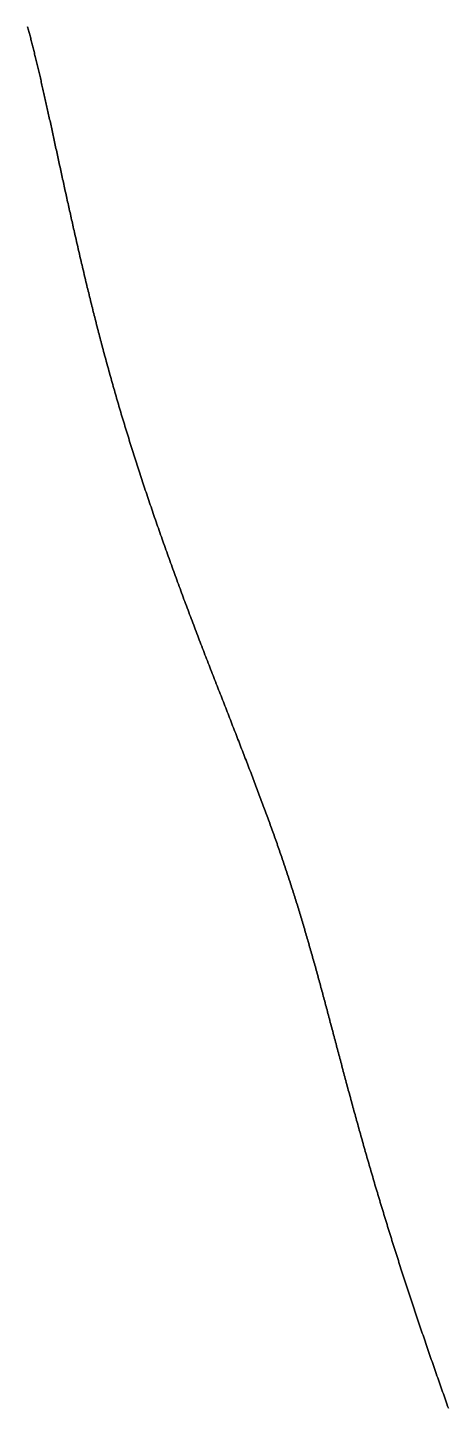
# Model space of a CAD drawing. Header units: inches. Extents: x 130170 to 284068, y 377793 to 804530.
# Drawn here: x 254018.1 to 254044.7, y 735993 to 736080.4 of the extents above; entities that cross this region are included whole.
import ezdxf

# ---------------------------------------------------------------- set-up
doc = ezdxf.new("R2010")
doc.units = ezdxf.units.IN
doc.header["$MEASUREMENT"] = 0
doc.layers.add('muni_il', color=7, linetype='Continuous')

msp = doc.modelspace()

# ---------------------------------------------------------------- linework, layer by layer
at = {"layer": 'muni_il'}
for points in [[(254018.073, 736080.481), (254018.092, 736080.411), (254018.111, 736080.34), (254018.13, 736080.269), (254018.15, 736080.197), (254018.169, 736080.125), (254018.188, 736080.052), (254018.207, 736079.979), (254018.227, 736079.906), (254018.246, 736079.832), (254018.265, 736079.758), (254018.284, 736079.684), (254018.304, 736079.609), (254018.323, 736079.533), (254018.343, 736079.457), (254018.362, 736079.381), (254018.381, 736079.304), (254018.401, 736079.227), (254018.42, 736079.149), (254018.44, 736079.071), (254018.46, 736078.993), (254018.479, 736078.914), (254018.499, 736078.834), (254018.518, 736078.755), (254018.538, 736078.674), (254018.558, 736078.594), (254018.577, 736078.512), (254018.597, 736078.431), (254018.617, 736078.349), (254018.637, 736078.266), (254018.657, 736078.183), (254018.677, 736078.1), (254018.697, 736078.016), (254018.717, 736077.932), (254018.737, 736077.848), (254018.757, 736077.762), (254018.777, 736077.677), (254018.797, 736077.591), (254018.817, 736077.504), (254018.838, 736077.418), (254018.858, 736077.33), (254018.878, 736077.243), (254018.899, 736077.155), (254018.919, 736077.066), (254018.939, 736076.977), (254018.96, 736076.887), (254018.98, 736076.798), (254019.001, 736076.707), (254019.022, 736076.616), (254019.042, 736076.525), (254019.063, 736076.434), (254019.084, 736076.342), (254019.105, 736076.25), (254019.126, 736076.157), (254019.147, 736076.063), (254019.168, 736075.97), (254019.189, 736075.876), (254019.21, 736075.781), (254019.231, 736075.686), (254019.252, 736075.591), (254019.273, 736075.496), (254019.295, 736075.399), (254019.316, 736075.303), (254019.337, 736075.206), (254019.359, 736075.109), (254019.38, 736075.012), (254019.402, 736074.913), (254019.423, 736074.815), (254019.445, 736074.717), (254019.467, 736074.617), (254019.489, 736074.518), (254019.511, 736074.418), (254019.532, 736074.318), (254019.555, 736074.217), (254019.577, 736074.117), (254019.599, 736074.015), (254019.621, 736073.914), (254019.643, 736073.812), (254019.665, 736073.71), (254019.688, 736073.607), (254019.71, 736073.504), (254019.732, 736073.401), (254019.755, 736073.298), (254019.778, 736073.194), (254019.8, 736073.089), (254019.823, 736072.985), (254019.846, 736072.88), (254019.868, 736072.775), (254019.891, 736072.67), (254019.914, 736072.564), (254019.937, 736072.458), (254019.96, 736072.352), (254019.983, 736072.245), (254020.006, 736072.139), (254020.03, 736072.032), (254020.053, 736071.924), (254020.076, 736071.817), (254020.1, 736071.709), (254020.123, 736071.601), (254020.147, 736071.492), (254020.17, 736071.384), (254020.194, 736071.275), (254020.218, 736071.166), (254020.242, 736071.057), (254020.265, 736070.947), (254020.289, 736070.837), (254020.313, 736070.727), (254020.337, 736070.617), (254020.361, 736070.507), (254020.386, 736070.396), (254020.41, 736070.285), (254020.434, 736070.174), (254020.458, 736070.063), (254020.483, 736069.952), (254020.507, 736069.84), (254020.532, 736069.729), (254020.557, 736069.617), (254020.581, 736069.505), (254020.606, 736069.392), (254020.631, 736069.28), (254020.656, 736069.167), (254020.681, 736069.055), (254020.706, 736068.942), (254020.731, 736068.828), (254020.756, 736068.715), (254020.781, 736068.602), (254020.806, 736068.488), (254020.832, 736068.375), (254020.857, 736068.261), (254020.883, 736068.147), (254020.908, 736068.033), (254020.934, 736067.919), (254020.959, 736067.804), (254020.985, 736067.69), (254021.011, 736067.575), (254021.037, 736067.46), (254021.063, 736067.346), (254021.089, 736067.231), (254021.115, 736067.115), (254021.141, 736067), (254021.168, 736066.885), (254021.194, 736066.77), (254021.22, 736066.654), (254021.247, 736066.538), (254021.274, 736066.423), (254021.3, 736066.307), (254021.327, 736066.191), (254021.354, 736066.075), (254021.381, 736065.959), (254021.408, 736065.843), (254021.435, 736065.726), (254021.462, 736065.61), (254021.489, 736065.493), (254021.516, 736065.377), (254021.544, 736065.26), (254021.571, 736065.143), (254021.599, 736065.027), (254021.627, 736064.91), (254021.654, 736064.793), (254021.682, 736064.675), (254021.71, 736064.558), (254021.738, 736064.441), (254021.766, 736064.323), (254021.794, 736064.206), (254021.823, 736064.088), (254021.851, 736063.971), (254021.88, 736063.853), (254021.908, 736063.735), (254021.937, 736063.617), (254021.966, 736063.499), (254021.995, 736063.381), (254022.024, 736063.262), (254022.053, 736063.144), (254022.082, 736063.026), (254022.111, 736062.907), (254022.141, 736062.788), (254022.17, 736062.67), (254022.2, 736062.551), (254022.23, 736062.432), (254022.26, 736062.313), (254022.29, 736062.194), (254022.32, 736062.075), (254022.35, 736061.955), (254022.38, 736061.836), (254022.411, 736061.716), (254022.441, 736061.596), (254022.472, 736061.477), (254022.503, 736061.357), (254022.534, 736061.237), (254022.565, 736061.117), (254022.596, 736060.996), (254022.627, 736060.876), (254022.659, 736060.755), (254022.69, 736060.635), (254022.722, 736060.514), (254022.754, 736060.393), (254022.786, 736060.272), (254022.818, 736060.151), (254022.851, 736060.03), (254022.883, 736059.908), (254022.916, 736059.787), (254022.948, 736059.665), (254022.981, 736059.543), (254023.014, 736059.421), (254023.047, 736059.299), (254023.081, 736059.177), (254023.114, 736059.055), (254023.148, 736058.932), (254023.181, 736058.809), (254023.215, 736058.686), (254023.249, 736058.563), (254023.284, 736058.44), (254023.318, 736058.317), (254023.353, 736058.193), (254023.387, 736058.07), (254023.422, 736057.946), (254023.457, 736057.822), (254023.492, 736057.698), (254023.528, 736057.573), (254023.563, 736057.449), (254023.599, 736057.324), (254023.635, 736057.199), (254023.671, 736057.074), (254023.707, 736056.949), (254023.744, 736056.824), (254023.78, 736056.698), (254023.817, 736056.573), (254023.854, 736056.447), (254023.891, 736056.321), (254023.928, 736056.194), (254023.965, 736056.068), (254024.003, 736055.941), (254024.041, 736055.814), (254024.079, 736055.687), (254024.117, 736055.56), (254024.155, 736055.433), (254024.194, 736055.305), (254024.232, 736055.177), (254024.271, 736055.049), (254024.31, 736054.921), (254024.349, 736054.793), (254024.389, 736054.664), (254024.428, 736054.536), (254024.468, 736054.407), (254024.508, 736054.278), (254024.548, 736054.149), (254024.588, 736054.019), (254024.629, 736053.889), (254024.67, 736053.76), (254024.711, 736053.63), (254024.752, 736053.499), (254024.793, 736053.369), (254024.834, 736053.238), (254024.876, 736053.107), (254024.918, 736052.977), (254024.96, 736052.845), (254025.002, 736052.714), (254025.044, 736052.583), (254025.087, 736052.451), (254025.129, 736052.319), (254025.172, 736052.187), (254025.215, 736052.055), (254025.258, 736051.923), (254025.302, 736051.79), (254025.345, 736051.657), (254025.389, 736051.525), (254025.433, 736051.392), (254025.477, 736051.258), (254025.521, 736051.125), (254025.566, 736050.992), (254025.61, 736050.858), (254025.655, 736050.724), (254025.7, 736050.59), (254025.745, 736050.456), (254025.791, 736050.322), (254025.836, 736050.188), (254025.882, 736050.053), (254025.927, 736049.918), (254025.973, 736049.784), (254026.02, 736049.649), (254026.066, 736049.514), (254026.112, 736049.379), (254026.159, 736049.243), (254026.205, 736049.108), (254026.252, 736048.973), (254026.299, 736048.837), (254026.347, 736048.701), (254026.394, 736048.566), (254026.441, 736048.43), (254026.489, 736048.294), (254026.537, 736048.158), (254026.585, 736048.022), (254026.633, 736047.886), (254026.681, 736047.75), (254026.729, 736047.613), (254026.777, 736047.477), (254026.826, 736047.34), (254026.874, 736047.204), (254026.923, 736047.068), (254026.972, 736046.931), (254027.021, 736046.794), (254027.07, 736046.658), (254027.119, 736046.521), (254027.169, 736046.385), (254027.218, 736046.248), (254027.268, 736046.111), (254027.317, 736045.974), (254027.367, 736045.838), (254027.417, 736045.701), (254027.467, 736045.564), (254027.517, 736045.428), (254027.567, 736045.291), (254027.617, 736045.155), (254027.667, 736045.018), (254027.718, 736044.881), (254027.768, 736044.745), (254027.819, 736044.608), (254027.869, 736044.472), (254027.92, 736044.336), (254027.97, 736044.199), (254028.021, 736044.063), (254028.072, 736043.927), (254028.123, 736043.791), (254028.174, 736043.655), (254028.224, 736043.519), (254028.276, 736043.383), (254028.327, 736043.247), (254028.378, 736043.112), (254028.429, 736042.976), (254028.48, 736042.841), (254028.531, 736042.705), (254028.582, 736042.57), (254028.633, 736042.435), (254028.684, 736042.3), (254028.736, 736042.165), (254028.787, 736042.031), (254028.838, 736041.896), (254028.889, 736041.762), (254028.94, 736041.628), (254028.992, 736041.494), (254029.043, 736041.36), (254029.094, 736041.226), (254029.145, 736041.093), (254029.196, 736040.959), (254029.248, 736040.826), (254029.299, 736040.693), (254029.35, 736040.561), (254029.401, 736040.428), (254029.452, 736040.296), (254029.503, 736040.163), (254029.554, 736040.031), (254029.605, 736039.9), (254029.656, 736039.768), (254029.707, 736039.637), (254029.757, 736039.506), (254029.808, 736039.375), (254029.859, 736039.245), (254029.909, 736039.114), (254029.96, 736038.984), (254030.01, 736038.854), (254030.061, 736038.725), (254030.111, 736038.595), (254030.161, 736038.466), (254030.212, 736038.337), (254030.262, 736038.208), (254030.312, 736038.08), (254030.362, 736037.952), (254030.411, 736037.824), (254030.461, 736037.697), (254030.511, 736037.569), (254030.56, 736037.442), (254030.61, 736037.316), (254030.659, 736037.189), (254030.708, 736037.063), (254030.757, 736036.937), (254030.806, 736036.811), (254030.855, 736036.686), (254030.904, 736036.561), (254030.953, 736036.436), (254031.001, 736036.312), (254031.05, 736036.188), (254031.098, 736036.064), (254031.146, 736035.94), (254031.194, 736035.817), (254031.242, 736035.694), (254031.29, 736035.571), (254031.337, 736035.449), (254031.385, 736035.327), (254031.432, 736035.205), (254031.479, 736035.083), (254031.526, 736034.962), (254031.573, 736034.841), (254031.62, 736034.72), (254031.667, 736034.6), (254031.713, 736034.48), (254031.759, 736034.36), (254031.805, 736034.241), (254031.852, 736034.122), (254031.897, 736034.003), (254031.943, 736033.884), (254031.988, 736033.766), (254032.034, 736033.648), (254032.079, 736033.53), (254032.124, 736033.413), (254032.169, 736033.296), (254032.214, 736033.179), (254032.258, 736033.063), (254032.302, 736032.946), (254032.347, 736032.83), (254032.391, 736032.715), (254032.434, 736032.599), (254032.478, 736032.484), (254032.522, 736032.369), (254032.565, 736032.255), (254032.608, 736032.14), (254032.651, 736032.026), (254032.694, 736031.913), (254032.736, 736031.799), (254032.779, 736031.686), (254032.821, 736031.573), (254032.863, 736031.46), (254032.905, 736031.348), (254032.947, 736031.235), (254032.988, 736031.123), (254033.03, 736031.012), (254033.071, 736030.9), (254033.112, 736030.789), (254033.153, 736030.678), (254033.193, 736030.567), (254033.234, 736030.457), (254033.274, 736030.346), (254033.314, 736030.236), (254033.354, 736030.126), (254033.394, 736030.016), (254033.434, 736029.907), (254033.473, 736029.798), (254033.512, 736029.689), (254033.551, 736029.58), (254033.59, 736029.471), (254033.629, 736029.362), (254033.667, 736029.254), (254033.706, 736029.146), (254033.744, 736029.038), (254033.782, 736028.93), (254033.82, 736028.822), (254033.857, 736028.715), (254033.895, 736028.608), (254033.932, 736028.501), (254033.969, 736028.394), (254034.007, 736028.287), (254034.043, 736028.18), (254034.08, 736028.073), (254034.117, 736027.967), (254034.153, 736027.861), (254034.189, 736027.755), (254034.225, 736027.648), (254034.261, 736027.542), (254034.297, 736027.437), (254034.332, 736027.331), (254034.368, 736027.225), (254034.403, 736027.12), (254034.438, 736027.014), (254034.473, 736026.909), (254034.508, 736026.804), (254034.543, 736026.698), (254034.577, 736026.593), (254034.612, 736026.488), (254034.646, 736026.383), (254034.68, 736026.278), (254034.714, 736026.173), (254034.748, 736026.069), (254034.782, 736025.964), (254034.815, 736025.859), (254034.849, 736025.754), (254034.882, 736025.65), (254034.915, 736025.545), (254034.948, 736025.441), (254034.981, 736025.336), (254035.014, 736025.231), (254035.047, 736025.127), (254035.079, 736025.022), (254035.112, 736024.918), (254035.144, 736024.813), (254035.177, 736024.708), (254035.209, 736024.604), (254035.241, 736024.499), (254035.273, 736024.395), (254035.305, 736024.29), (254035.336, 736024.185), (254035.368, 736024.081), (254035.4, 736023.976), (254035.431, 736023.871), (254035.462, 736023.766), (254035.494, 736023.661), (254035.525, 736023.557), (254035.556, 736023.452), (254035.587, 736023.347), (254035.618, 736023.241), (254035.649, 736023.136), (254035.68, 736023.031), (254035.71, 736022.926), (254035.741, 736022.82), (254035.772, 736022.715), (254035.802, 736022.609), (254035.832, 736022.504), (254035.863, 736022.398), (254035.893, 736022.292), (254035.923, 736022.186), (254035.954, 736022.08), (254035.984, 736021.974), (254036.014, 736021.868), (254036.044, 736021.761), (254036.074, 736021.655), (254036.104, 736021.548), (254036.134, 736021.442), (254036.164, 736021.335), (254036.194, 736021.228), (254036.223, 736021.121), (254036.253, 736021.014), (254036.283, 736020.906), (254036.313, 736020.799), (254036.342, 736020.691), (254036.372, 736020.583), (254036.401, 736020.476), (254036.431, 736020.368), (254036.461, 736020.259), (254036.49, 736020.151), (254036.52, 736020.043), (254036.549, 736019.934), (254036.579, 736019.825), (254036.608, 736019.716), (254036.638, 736019.607), (254036.667, 736019.498), (254036.697, 736019.388), (254036.726, 736019.279), (254036.756, 736019.169), (254036.786, 736019.059), (254036.815, 736018.949), (254036.845, 736018.839), (254036.874, 736018.729), (254036.904, 736018.618), (254036.933, 736018.507), (254036.963, 736018.396), (254036.992, 736018.285), (254037.022, 736018.174), (254037.052, 736018.063), (254037.081, 736017.951), (254037.111, 736017.839), (254037.141, 736017.727), (254037.171, 736017.615), (254037.2, 736017.503), (254037.23, 736017.39), (254037.26, 736017.277), (254037.29, 736017.164), (254037.32, 736017.052), (254037.35, 736016.938), (254037.38, 736016.825), (254037.41, 736016.711), (254037.44, 736016.598), (254037.47, 736016.484), (254037.5, 736016.369), (254037.531, 736016.255), (254037.561, 736016.141), (254037.591, 736016.026), (254037.622, 736015.911), (254037.652, 736015.796), (254037.683, 736015.681), (254037.713, 736015.565), (254037.744, 736015.45), (254037.774, 736015.334), (254037.805, 736015.218), (254037.836, 736015.102), (254037.867, 736014.986), (254037.898, 736014.869), (254037.929, 736014.753), (254037.96, 736014.636), (254037.991, 736014.519), (254038.022, 736014.402), (254038.054, 736014.284), (254038.085, 736014.167), (254038.116, 736014.049), (254038.148, 736013.931), (254038.18, 736013.813), (254038.211, 736013.695), (254038.243, 736013.577), (254038.275, 736013.458), (254038.307, 736013.339), (254038.339, 736013.221), (254038.371, 736013.102), (254038.403, 736012.982), (254038.435, 736012.863), (254038.468, 736012.744), (254038.5, 736012.624), (254038.533, 736012.504), (254038.565, 736012.384), (254038.598, 736012.264), (254038.63, 736012.144), (254038.663, 736012.023), (254038.696, 736011.902), (254038.729, 736011.782), (254038.763, 736011.661), (254038.796, 736011.54), (254038.829, 736011.419), (254038.863, 736011.297), (254038.896, 736011.176), (254038.93, 736011.054), (254038.964, 736010.932), (254038.997, 736010.811), (254039.031, 736010.689), (254039.065, 736010.566), (254039.099, 736010.444), (254039.134, 736010.322), (254039.168, 736010.199), (254039.202, 736010.076), (254039.237, 736009.954), (254039.272, 736009.831), (254039.306, 736009.708), (254039.341, 736009.584), (254039.376, 736009.461), (254039.411, 736009.338), (254039.446, 736009.214), (254039.481, 736009.09), (254039.517, 736008.967), (254039.552, 736008.843), (254039.588, 736008.719), (254039.623, 736008.595), (254039.659, 736008.471), (254039.695, 736008.346), (254039.731, 736008.222), (254039.767, 736008.097), (254039.803, 736007.973), (254039.84, 736007.848), (254039.876, 736007.723), (254039.912, 736007.598), (254039.949, 736007.473), (254039.986, 736007.348), (254040.023, 736007.223), (254040.059, 736007.098), (254040.096, 736006.972), (254040.134, 736006.847), (254040.171, 736006.721), (254040.208, 736006.596), (254040.246, 736006.47), (254040.283, 736006.344), (254040.321, 736006.218), (254040.358, 736006.093), (254040.396, 736005.967), (254040.434, 736005.841), (254040.472, 736005.715), (254040.51, 736005.588), (254040.549, 736005.462), (254040.587, 736005.336), (254040.625, 736005.209), (254040.664, 736005.083), (254040.703, 736004.956), (254040.741, 736004.83), (254040.78, 736004.703), (254040.819, 736004.577), (254040.858, 736004.45), (254040.897, 736004.323), (254040.937, 736004.196), (254040.976, 736004.069), (254041.015, 736003.942), (254041.055, 736003.815), (254041.095, 736003.688), (254041.134, 736003.561), (254041.174, 736003.434), (254041.214, 736003.307), (254041.254, 736003.18), (254041.294, 736003.053), (254041.334, 736002.925), (254041.375, 736002.798), (254041.415, 736002.671), (254041.455, 736002.543), (254041.496, 736002.416), (254041.537, 736002.288), (254041.577, 736002.161), (254041.618, 736002.034), (254041.659, 736001.906), (254041.7, 736001.778), (254041.741, 736001.651), (254041.782, 736001.523), (254041.824, 736001.396), (254041.865, 736001.268), (254041.906, 736001.14), (254041.948, 736001.013), (254041.99, 736000.885), (254042.031, 736000.757), (254042.073, 736000.629), (254042.115, 736000.501), (254042.157, 736000.374), (254042.199, 736000.246), (254042.241, 736000.118), (254042.283, 735999.99), (254042.325, 735999.862), (254042.367, 735999.734), (254042.41, 735999.606), (254042.452, 735999.479), (254042.495, 735999.351), (254042.538, 735999.223), (254042.58, 735999.095), (254042.623, 735998.967), (254042.666, 735998.839), (254042.709, 735998.711), (254042.752, 735998.583), (254042.795, 735998.455), (254042.838, 735998.327), (254042.881, 735998.199), (254042.924, 735998.071), (254042.968, 735997.943), (254043.011, 735997.815), (254043.055, 735997.687), (254043.098, 735997.559), (254043.142, 735997.431), (254043.185, 735997.303), (254043.229, 735997.175), (254043.273, 735997.046), (254043.317, 735996.918), (254043.361, 735996.79), (254043.405, 735996.662), (254043.449, 735996.534), (254043.493, 735996.406), (254043.537, 735996.278), (254043.581, 735996.15), (254043.625, 735996.022), (254043.67, 735995.894), (254043.714, 735995.766), (254043.758, 735995.637), (254043.803, 735995.509), (254043.847, 735995.381), (254043.892, 735995.253), (254043.937, 735995.125), (254043.981, 735994.997), (254044.026, 735994.868), (254044.071, 735994.74), (254044.116, 735994.612), (254044.161, 735994.484), (254044.206, 735994.356), (254044.251, 735994.228), (254044.296, 735994.099), (254044.341, 735993.971), (254044.386, 735993.843), (254044.431, 735993.715), (254044.476, 735993.587), (254044.522, 735993.458), (254044.567, 735993.33), (254044.612, 735993.202), (254044.658, 735993.073), (254044.703, 735992.945)], [(254044.703, 735992.945), (254044.658, 735993.073), (254044.612, 735993.202), (254044.567, 735993.33), (254044.522, 735993.458), (254044.476, 735993.587), (254044.431, 735993.715), (254044.386, 735993.843), (254044.341, 735993.971), (254044.296, 735994.099), (254044.251, 735994.228), (254044.206, 735994.356), (254044.161, 735994.484), (254044.116, 735994.612), (254044.071, 735994.74), (254044.026, 735994.868), (254043.981, 735994.997), (254043.937, 735995.125), (254043.892, 735995.253), (254043.847, 735995.381), (254043.803, 735995.509), (254043.758, 735995.637), (254043.714, 735995.766), (254043.67, 735995.894), (254043.625, 735996.022), (254043.581, 735996.15), (254043.537, 735996.278), (254043.493, 735996.406), (254043.449, 735996.534), (254043.405, 735996.662), (254043.361, 735996.79), (254043.317, 735996.918), (254043.273, 735997.046), (254043.229, 735997.175), (254043.185, 735997.303), (254043.142, 735997.431), (254043.098, 735997.559), (254043.055, 735997.687), (254043.011, 735997.815), (254042.968, 735997.943), (254042.924, 735998.071), (254042.881, 735998.199), (254042.838, 735998.327), (254042.795, 735998.455), (254042.752, 735998.583), (254042.709, 735998.711), (254042.666, 735998.839), (254042.623, 735998.967), (254042.58, 735999.095), (254042.538, 735999.223), (254042.495, 735999.351), (254042.452, 735999.479), (254042.41, 735999.606), (254042.367, 735999.734), (254042.325, 735999.862), (254042.283, 735999.99), (254042.241, 736000.118), (254042.199, 736000.246), (254042.157, 736000.374), (254042.115, 736000.501), (254042.073, 736000.629), (254042.031, 736000.757), (254041.99, 736000.885), (254041.948, 736001.013), (254041.906, 736001.14), (254041.865, 736001.268), (254041.824, 736001.396), (254041.782, 736001.523), (254041.741, 736001.651), (254041.7, 736001.778), (254041.659, 736001.906), (254041.618, 736002.034), (254041.577, 736002.161), (254041.537, 736002.288), (254041.496, 736002.416), (254041.455, 736002.543), (254041.415, 736002.671), (254041.375, 736002.798), (254041.334, 736002.925), (254041.294, 736003.053), (254041.254, 736003.18), (254041.214, 736003.307), (254041.174, 736003.434), (254041.134, 736003.561), (254041.095, 736003.688), (254041.055, 736003.815), (254041.015, 736003.942), (254040.976, 736004.069), (254040.937, 736004.196), (254040.897, 736004.323), (254040.858, 736004.45), (254040.819, 736004.577), (254040.78, 736004.703), (254040.741, 736004.83), (254040.703, 736004.956), (254040.664, 736005.083), (254040.625, 736005.209), (254040.587, 736005.336), (254040.549, 736005.462), (254040.51, 736005.588), (254040.472, 736005.715), (254040.434, 736005.841), (254040.396, 736005.967), (254040.358, 736006.093), (254040.321, 736006.218), (254040.283, 736006.344), (254040.246, 736006.47), (254040.208, 736006.596), (254040.171, 736006.721), (254040.134, 736006.847), (254040.096, 736006.972), (254040.059, 736007.098), (254040.023, 736007.223), (254039.986, 736007.348), (254039.949, 736007.473), (254039.912, 736007.598), (254039.876, 736007.723), (254039.84, 736007.848), (254039.803, 736007.973), (254039.767, 736008.097), (254039.731, 736008.222), (254039.695, 736008.346), (254039.659, 736008.471), (254039.623, 736008.595), (254039.588, 736008.719), (254039.552, 736008.843), (254039.517, 736008.967), (254039.481, 736009.09), (254039.446, 736009.214), (254039.411, 736009.338), (254039.376, 736009.461), (254039.341, 736009.584), (254039.306, 736009.708), (254039.272, 736009.831), (254039.237, 736009.954), (254039.202, 736010.076), (254039.168, 736010.199), (254039.134, 736010.322), (254039.099, 736010.444), (254039.065, 736010.566), (254039.031, 736010.689), (254038.997, 736010.811), (254038.964, 736010.932), (254038.93, 736011.054), (254038.896, 736011.176), (254038.863, 736011.297), (254038.829, 736011.419), (254038.796, 736011.54), (254038.763, 736011.661), (254038.729, 736011.782), (254038.696, 736011.902), (254038.663, 736012.023), (254038.63, 736012.144), (254038.598, 736012.264), (254038.565, 736012.384), (254038.533, 736012.504), (254038.5, 736012.624), (254038.468, 736012.744), (254038.435, 736012.863), (254038.403, 736012.982), (254038.371, 736013.102), (254038.339, 736013.221), (254038.307, 736013.339), (254038.275, 736013.458), (254038.243, 736013.577), (254038.211, 736013.695), (254038.18, 736013.813), (254038.148, 736013.931), (254038.116, 736014.049), (254038.085, 736014.167), (254038.054, 736014.284), (254038.022, 736014.402), (254037.991, 736014.519), (254037.96, 736014.636), (254037.929, 736014.753), (254037.898, 736014.869), (254037.867, 736014.986), (254037.836, 736015.102), (254037.805, 736015.218), (254037.774, 736015.334), (254037.744, 736015.45), (254037.713, 736015.565), (254037.683, 736015.681), (254037.652, 736015.796), (254037.622, 736015.911), (254037.591, 736016.026), (254037.561, 736016.141), (254037.531, 736016.255), (254037.5, 736016.369), (254037.47, 736016.484), (254037.44, 736016.598), (254037.41, 736016.711), (254037.38, 736016.825), (254037.35, 736016.938), (254037.32, 736017.052), (254037.29, 736017.164), (254037.26, 736017.277), (254037.23, 736017.39), (254037.2, 736017.503), (254037.171, 736017.615), (254037.141, 736017.727), (254037.111, 736017.839), (254037.081, 736017.951), (254037.052, 736018.063), (254037.022, 736018.174), (254036.992, 736018.285), (254036.963, 736018.396), (254036.933, 736018.507), (254036.904, 736018.618), (254036.874, 736018.729), (254036.845, 736018.839), (254036.815, 736018.949), (254036.786, 736019.059), (254036.756, 736019.169), (254036.726, 736019.279), (254036.697, 736019.388), (254036.667, 736019.498), (254036.638, 736019.607), (254036.608, 736019.716), (254036.579, 736019.825), (254036.549, 736019.934), (254036.52, 736020.043), (254036.49, 736020.151), (254036.461, 736020.259), (254036.431, 736020.368), (254036.401, 736020.476), (254036.372, 736020.583), (254036.342, 736020.691), (254036.313, 736020.799), (254036.283, 736020.906), (254036.253, 736021.014), (254036.223, 736021.121), (254036.194, 736021.228), (254036.164, 736021.335), (254036.134, 736021.442), (254036.104, 736021.548), (254036.074, 736021.655), (254036.044, 736021.761), (254036.014, 736021.868), (254035.984, 736021.974), (254035.954, 736022.08), (254035.923, 736022.186), (254035.893, 736022.292), (254035.863, 736022.398), (254035.832, 736022.504), (254035.802, 736022.609), (254035.772, 736022.715), (254035.741, 736022.82), (254035.71, 736022.926), (254035.68, 736023.031), (254035.649, 736023.136), (254035.618, 736023.241), (254035.587, 736023.347), (254035.556, 736023.452), (254035.525, 736023.557), (254035.494, 736023.661), (254035.462, 736023.766), (254035.431, 736023.871), (254035.4, 736023.976), (254035.368, 736024.081), (254035.336, 736024.185), (254035.305, 736024.29), (254035.273, 736024.395), (254035.241, 736024.499), (254035.209, 736024.604), (254035.177, 736024.708), (254035.144, 736024.813), (254035.112, 736024.918), (254035.079, 736025.022), (254035.047, 736025.127), (254035.014, 736025.231), (254034.981, 736025.336), (254034.948, 736025.441), (254034.915, 736025.545), (254034.882, 736025.65), (254034.849, 736025.754), (254034.815, 736025.859), (254034.782, 736025.964), (254034.748, 736026.069), (254034.714, 736026.173), (254034.68, 736026.278), (254034.646, 736026.383), (254034.612, 736026.488), (254034.577, 736026.593), (254034.543, 736026.698), (254034.508, 736026.804), (254034.473, 736026.909), (254034.438, 736027.014), (254034.403, 736027.12), (254034.368, 736027.225), (254034.332, 736027.331), (254034.297, 736027.437), (254034.261, 736027.542), (254034.225, 736027.648), (254034.189, 736027.755), (254034.153, 736027.861), (254034.117, 736027.967), (254034.08, 736028.073), (254034.043, 736028.18), (254034.007, 736028.287), (254033.969, 736028.394), (254033.932, 736028.501), (254033.895, 736028.608), (254033.857, 736028.715), (254033.82, 736028.822), (254033.782, 736028.93), (254033.744, 736029.038), (254033.706, 736029.146), (254033.667, 736029.254), (254033.629, 736029.362), (254033.59, 736029.471), (254033.551, 736029.58), (254033.512, 736029.689), (254033.473, 736029.798), (254033.434, 736029.907), (254033.394, 736030.016), (254033.354, 736030.126), (254033.314, 736030.236), (254033.274, 736030.346), (254033.234, 736030.457), (254033.193, 736030.567), (254033.153, 736030.678), (254033.112, 736030.789), (254033.071, 736030.9), (254033.03, 736031.012), (254032.988, 736031.123), (254032.947, 736031.235), (254032.905, 736031.348), (254032.863, 736031.46), (254032.821, 736031.573), (254032.779, 736031.686), (254032.736, 736031.799), (254032.694, 736031.913), (254032.651, 736032.026), (254032.608, 736032.14), (254032.565, 736032.255), (254032.522, 736032.369), (254032.478, 736032.484), (254032.434, 736032.599), (254032.391, 736032.715), (254032.347, 736032.83), (254032.302, 736032.946), (254032.258, 736033.063), (254032.214, 736033.179), (254032.169, 736033.296), (254032.124, 736033.413), (254032.079, 736033.53), (254032.034, 736033.648), (254031.988, 736033.766), (254031.943, 736033.884), (254031.897, 736034.003), (254031.852, 736034.122), (254031.805, 736034.241), (254031.759, 736034.36), (254031.713, 736034.48), (254031.667, 736034.6), (254031.62, 736034.72), (254031.573, 736034.841), (254031.526, 736034.962), (254031.479, 736035.083), (254031.432, 736035.205), (254031.385, 736035.327), (254031.337, 736035.449), (254031.29, 736035.571), (254031.242, 736035.694), (254031.194, 736035.817), (254031.146, 736035.94), (254031.098, 736036.064), (254031.05, 736036.188), (254031.001, 736036.312), (254030.953, 736036.436), (254030.904, 736036.561), (254030.855, 736036.686), (254030.806, 736036.811), (254030.757, 736036.937), (254030.708, 736037.063), (254030.659, 736037.189), (254030.61, 736037.316), (254030.56, 736037.442), (254030.511, 736037.569), (254030.461, 736037.697), (254030.411, 736037.824), (254030.362, 736037.952), (254030.312, 736038.08), (254030.262, 736038.208), (254030.212, 736038.337), (254030.161, 736038.466), (254030.111, 736038.595), (254030.061, 736038.725), (254030.01, 736038.854), (254029.96, 736038.984), (254029.909, 736039.114), (254029.859, 736039.245), (254029.808, 736039.375), (254029.757, 736039.506), (254029.707, 736039.637), (254029.656, 736039.768), (254029.605, 736039.9), (254029.554, 736040.031), (254029.503, 736040.163), (254029.452, 736040.296), (254029.401, 736040.428), (254029.35, 736040.561), (254029.299, 736040.693), (254029.248, 736040.826), (254029.196, 736040.959), (254029.145, 736041.093), (254029.094, 736041.226), (254029.043, 736041.36), (254028.992, 736041.494), (254028.94, 736041.628), (254028.889, 736041.762), (254028.838, 736041.896), (254028.787, 736042.031), (254028.736, 736042.165), (254028.684, 736042.3), (254028.633, 736042.435), (254028.582, 736042.57), (254028.531, 736042.705), (254028.48, 736042.841), (254028.429, 736042.976), (254028.378, 736043.112), (254028.327, 736043.247), (254028.276, 736043.383), (254028.224, 736043.519), (254028.174, 736043.655), (254028.123, 736043.791), (254028.072, 736043.927), (254028.021, 736044.063), (254027.97, 736044.199), (254027.92, 736044.336), (254027.869, 736044.472), (254027.819, 736044.608), (254027.768, 736044.745), (254027.718, 736044.881), (254027.667, 736045.018), (254027.617, 736045.155), (254027.567, 736045.291), (254027.517, 736045.428), (254027.467, 736045.564), (254027.417, 736045.701), (254027.367, 736045.838), (254027.317, 736045.974), (254027.268, 736046.111), (254027.218, 736046.248), (254027.169, 736046.385), (254027.119, 736046.521), (254027.07, 736046.658), (254027.021, 736046.794), (254026.972, 736046.931), (254026.923, 736047.068), (254026.874, 736047.204), (254026.826, 736047.34), (254026.777, 736047.477), (254026.729, 736047.613), (254026.681, 736047.75), (254026.633, 736047.886), (254026.585, 736048.022), (254026.537, 736048.158), (254026.489, 736048.294), (254026.441, 736048.43), (254026.394, 736048.566), (254026.347, 736048.701), (254026.299, 736048.837), (254026.252, 736048.973), (254026.205, 736049.108), (254026.159, 736049.243), (254026.112, 736049.379), (254026.066, 736049.514), (254026.02, 736049.649), (254025.973, 736049.784), (254025.927, 736049.918), (254025.882, 736050.053), (254025.836, 736050.188), (254025.791, 736050.322), (254025.745, 736050.456), (254025.7, 736050.59), (254025.655, 736050.724), (254025.61, 736050.858), (254025.566, 736050.992), (254025.521, 736051.125), (254025.477, 736051.258), (254025.433, 736051.392), (254025.389, 736051.525), (254025.345, 736051.657), (254025.302, 736051.79), (254025.258, 736051.923), (254025.215, 736052.055), (254025.172, 736052.187), (254025.129, 736052.319), (254025.087, 736052.451), (254025.044, 736052.583), (254025.002, 736052.714), (254024.96, 736052.845), (254024.918, 736052.977), (254024.876, 736053.107), (254024.834, 736053.238), (254024.793, 736053.369), (254024.752, 736053.499), (254024.711, 736053.63), (254024.67, 736053.76), (254024.629, 736053.889), (254024.588, 736054.019), (254024.548, 736054.149), (254024.508, 736054.278), (254024.468, 736054.407), (254024.428, 736054.536), (254024.389, 736054.664), (254024.349, 736054.793), (254024.31, 736054.921), (254024.271, 736055.049), (254024.232, 736055.177), (254024.194, 736055.305), (254024.155, 736055.433), (254024.117, 736055.56), (254024.079, 736055.687), (254024.041, 736055.814), (254024.003, 736055.941), (254023.965, 736056.068), (254023.928, 736056.194), (254023.891, 736056.321), (254023.854, 736056.447), (254023.817, 736056.573), (254023.78, 736056.698), (254023.744, 736056.824), (254023.707, 736056.949), (254023.671, 736057.074), (254023.635, 736057.199), (254023.599, 736057.324), (254023.563, 736057.449), (254023.528, 736057.573), (254023.492, 736057.698), (254023.457, 736057.822), (254023.422, 736057.946), (254023.387, 736058.07), (254023.353, 736058.193), (254023.318, 736058.317), (254023.284, 736058.44), (254023.249, 736058.563), (254023.215, 736058.686), (254023.181, 736058.809), (254023.148, 736058.932), (254023.114, 736059.055), (254023.081, 736059.177), (254023.047, 736059.299), (254023.014, 736059.421), (254022.981, 736059.543), (254022.948, 736059.665), (254022.916, 736059.787), (254022.883, 736059.908), (254022.851, 736060.03), (254022.818, 736060.151), (254022.786, 736060.272), (254022.754, 736060.393), (254022.722, 736060.514), (254022.69, 736060.635), (254022.659, 736060.755), (254022.627, 736060.876), (254022.596, 736060.996), (254022.565, 736061.117), (254022.534, 736061.237), (254022.503, 736061.357), (254022.472, 736061.477), (254022.441, 736061.596), (254022.411, 736061.716), (254022.38, 736061.836), (254022.35, 736061.955), (254022.32, 736062.075), (254022.29, 736062.194), (254022.26, 736062.313), (254022.23, 736062.432), (254022.2, 736062.551), (254022.17, 736062.67), (254022.141, 736062.788), (254022.111, 736062.907), (254022.082, 736063.026), (254022.053, 736063.144), (254022.024, 736063.262), (254021.995, 736063.381), (254021.966, 736063.499), (254021.937, 736063.617), (254021.908, 736063.735), (254021.88, 736063.853), (254021.851, 736063.971), (254021.823, 736064.088), (254021.794, 736064.206), (254021.766, 736064.323), (254021.738, 736064.441), (254021.71, 736064.558), (254021.682, 736064.675), (254021.654, 736064.793), (254021.627, 736064.91), (254021.599, 736065.027), (254021.571, 736065.143), (254021.544, 736065.26), (254021.516, 736065.377), (254021.489, 736065.493), (254021.462, 736065.61), (254021.435, 736065.726), (254021.408, 736065.843), (254021.381, 736065.959), (254021.354, 736066.075), (254021.327, 736066.191), (254021.3, 736066.307), (254021.274, 736066.423), (254021.247, 736066.538), (254021.22, 736066.654), (254021.194, 736066.77), (254021.168, 736066.885), (254021.141, 736067), (254021.115, 736067.115), (254021.089, 736067.231), (254021.063, 736067.346), (254021.037, 736067.46), (254021.011, 736067.575), (254020.985, 736067.69), (254020.959, 736067.804), (254020.934, 736067.919), (254020.908, 736068.033), (254020.883, 736068.147), (254020.857, 736068.261), (254020.832, 736068.375), (254020.806, 736068.488), (254020.781, 736068.602), (254020.756, 736068.715), (254020.731, 736068.828), (254020.706, 736068.942), (254020.681, 736069.055), (254020.656, 736069.167), (254020.631, 736069.28), (254020.606, 736069.392), (254020.581, 736069.505), (254020.557, 736069.617), (254020.532, 736069.729), (254020.507, 736069.84), (254020.483, 736069.952), (254020.458, 736070.063), (254020.434, 736070.174), (254020.41, 736070.285), (254020.386, 736070.396), (254020.361, 736070.507), (254020.337, 736070.617), (254020.313, 736070.727), (254020.289, 736070.837), (254020.265, 736070.947), (254020.242, 736071.057), (254020.218, 736071.166), (254020.194, 736071.275), (254020.17, 736071.384), (254020.147, 736071.492), (254020.123, 736071.601), (254020.1, 736071.709), (254020.076, 736071.817), (254020.053, 736071.924), (254020.03, 736072.032), (254020.006, 736072.139), (254019.983, 736072.245), (254019.96, 736072.352), (254019.937, 736072.458), (254019.914, 736072.564), (254019.891, 736072.67), (254019.868, 736072.775), (254019.846, 736072.88), (254019.823, 736072.985), (254019.8, 736073.089), (254019.778, 736073.194), (254019.755, 736073.298), (254019.732, 736073.401), (254019.71, 736073.504), (254019.688, 736073.607), (254019.665, 736073.71), (254019.643, 736073.812), (254019.621, 736073.914), (254019.599, 736074.015), (254019.577, 736074.117), (254019.555, 736074.217), (254019.532, 736074.318), (254019.511, 736074.418), (254019.489, 736074.518), (254019.467, 736074.617), (254019.445, 736074.717), (254019.423, 736074.815), (254019.402, 736074.913), (254019.38, 736075.012), (254019.359, 736075.109), (254019.337, 736075.206), (254019.316, 736075.303), (254019.295, 736075.399), (254019.273, 736075.496), (254019.252, 736075.591), (254019.231, 736075.686), (254019.21, 736075.781), (254019.189, 736075.876), (254019.168, 736075.97), (254019.147, 736076.063), (254019.126, 736076.157), (254019.105, 736076.25), (254019.084, 736076.342), (254019.063, 736076.434), (254019.042, 736076.525), (254019.022, 736076.616), (254019.001, 736076.707), (254018.98, 736076.798), (254018.96, 736076.887), (254018.939, 736076.977), (254018.919, 736077.066), (254018.899, 736077.155), (254018.878, 736077.243), (254018.858, 736077.33), (254018.838, 736077.418), (254018.817, 736077.504), (254018.797, 736077.591), (254018.777, 736077.677), (254018.757, 736077.762), (254018.737, 736077.848), (254018.717, 736077.932), (254018.697, 736078.016), (254018.677, 736078.1), (254018.657, 736078.183), (254018.637, 736078.266), (254018.617, 736078.349), (254018.597, 736078.431), (254018.577, 736078.512), (254018.558, 736078.594), (254018.538, 736078.674), (254018.518, 736078.755), (254018.499, 736078.834), (254018.479, 736078.914), (254018.46, 736078.993), (254018.44, 736079.071), (254018.42, 736079.149), (254018.401, 736079.227), (254018.381, 736079.304), (254018.362, 736079.381), (254018.343, 736079.457), (254018.323, 736079.533), (254018.304, 736079.609), (254018.284, 736079.684), (254018.265, 736079.758), (254018.246, 736079.832), (254018.227, 736079.906), (254018.207, 736079.979), (254018.188, 736080.052), (254018.169, 736080.125), (254018.15, 736080.197), (254018.13, 736080.269), (254018.111, 736080.34), (254018.092, 736080.411), (254018.073, 736080.481)]]:
    msp.add_lwpolyline(points, dxfattribs=at)

doc.saveas('drawing.dxf')
